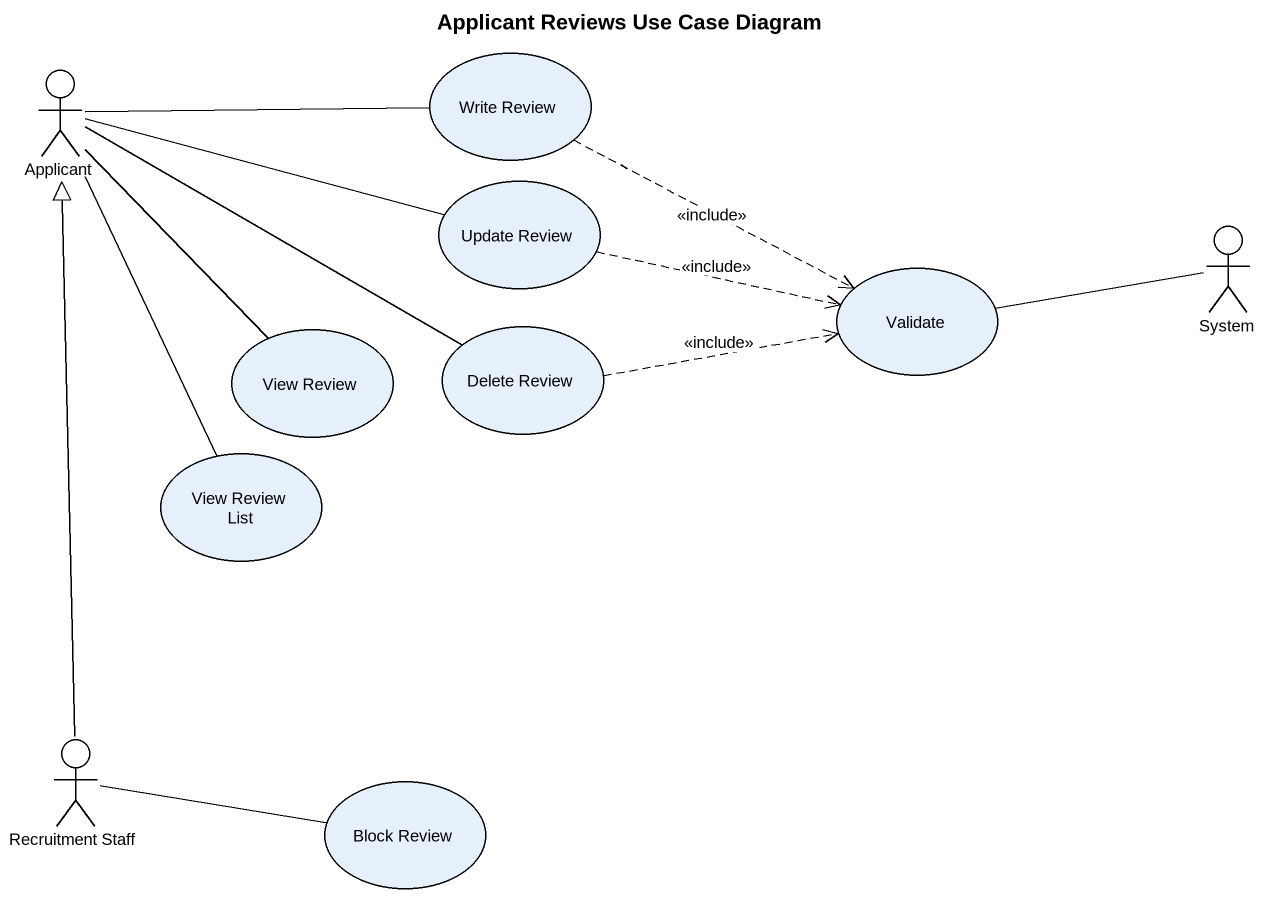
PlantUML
@startuml
title Applicant Reviews Use Case Diagram
actor Applicant
usecase "Write Review" as Write_Review
usecase "Update Review" as Update_Review
usecase Validate
actor System
usecase "View Review" as View_Review
usecase "Delete Review" as Delete_Review
usecase "View Review List" as View_Review_List
actor "Recruitment Staff" as Recruitment_Staff
usecase "Block Review" as Block_Review
Applicant -right- Write_Review
Applicant -right- Update_Review
Applicant -- View_Review
Applicant -right- Delete_Review
Applicant -- View_Review_List
Write_Review .right.> Validate : <<include>>
Update_Review .right.> Validate : <<include>>
System -left- Validate
Delete_Review .right.> Validate : <<include>>
Recruitment_Staff -up-|> Applicant
Recruitment_Staff -right- Block_Review
@enduml
